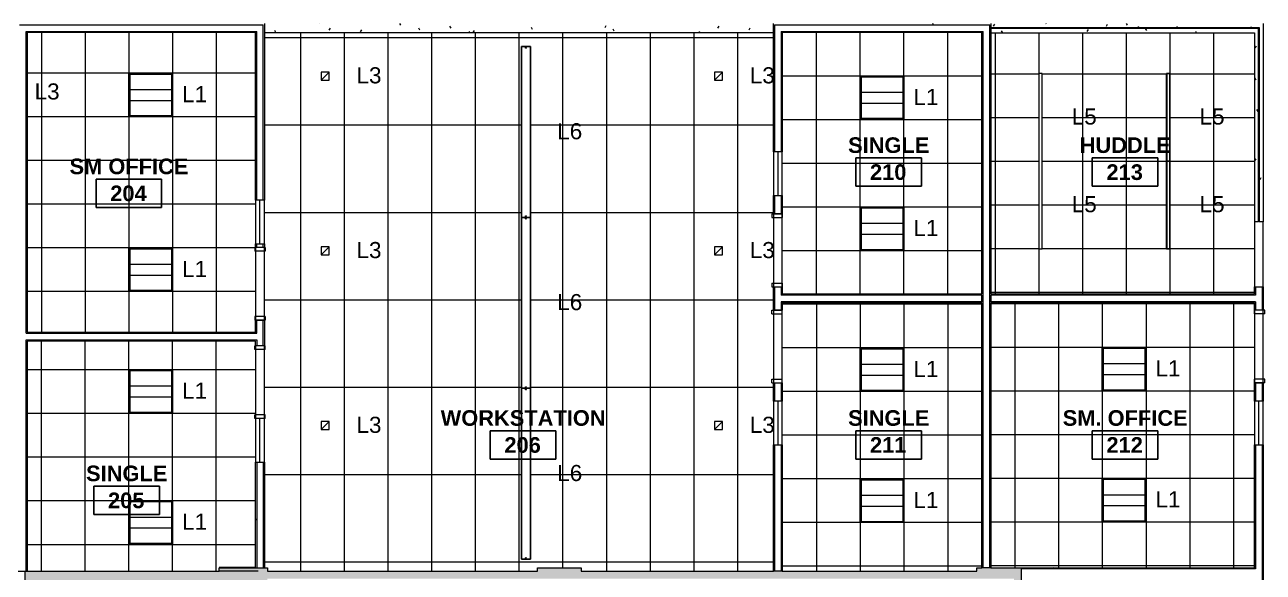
# Model space of a CAD drawing. Header units: inches. Extents: x 389 to 3083, y 11893 to 13691.
# Drawn here: x 1826 to 2506, y 13000 to 13300 of the extents above; entities that cross this region are included whole.
import ezdxf

# ---------------------------------------------------------------- set-up
doc = ezdxf.new("R2010")
doc.units = ezdxf.units.IN
doc.header["$MEASUREMENT"] = 0
for name, color, linetype, lineweight in [('X2$0$A-AREA-IDEN', 2, 'Continuous', 9), ('X2$0$A-CLNG', 13, 'Continuous', 13), ('X2$0$A-CLNG-PATT', 13, 'Continuous', 13), ('X2$0$A-DETL-GENF', 92, 'Continuous', 9), ('X2$0$A-DOOR', 31, 'Continuous', 13), ('X2$0$A-DOOR-FRAM', 31, 'Continuous', 20), ('X2$0$A-GLAZ', 151, 'Continuous', 13), ('X2$0$A-WALL', 113, 'Continuous', 13), ('X2$0$A-WALL-PATT', 111, 'Continuous', 13), ('X2$0$E-LITE-EQPM', 33, 'Continuous', 9), ('X2$0$E-LITE-EQPM-IDEN', 33, 'Continuous', 9), ('X2$0$I-WALL', 2, 'Continuous', 9)]:
    doc.layers.add(name, color=color, linetype=linetype, lineweight=lineweight)
doc.styles.add('X2$0$Arial_3', font='arial.ttf', dxfattribs={"height": 8.851796})
doc.styles.add('X2$0$Swis721 Lt BT_B', font='', dxfattribs={"height": 8.583975})
doc.styles.get('X2$0$Swis721 Lt BT_B').set_extended_font_data('Swis721 Lt BT', bold=True)
pattern_1 = [(0, (-24941.6016, 0), (30.72, 7.68), [1.267, -21.773, 1.267, -21.773, -122.88]), (0, (-24941.6016, 0), (30.72, 7.68), [-46.08, 1.267, -44.813, 1.267, -21.773, -53.76]), (0, (-24941.6016, 0), (30.72, 7.68), [-115.2, 1.267, -14.093, 1.267, -37.133]), (120, (-24930.0816, 3.84), (-22.0110751, 22.7643004), [1.267, -21.773, 1.267, -21.773, -122.88]), (120, (-24930.0816, 3.84), (-22.0110751, 22.7643004), [-46.08, 1.267, -44.813, 1.267, -21.773, -53.76]), (120, (-24930.0816, 3.84), (-22.0110751, 22.7643004), [-115.2, 1.267, -14.093, 1.267, -37.133]), (240, (-24926.2416, 19.2), (-8.7089249, -30.4443004), [1.267, -21.773, 1.267, -21.773, -122.88]), (240, (-24926.2416, 19.2), (-8.7089249, -30.4443004), [-46.08, 1.267, -44.813, 1.267, -21.773, -53.76]), (240, (-24926.2416, 19.2), (-8.7089249, -30.4443004), [-115.2, 1.267, -14.093, 1.267, -37.133])]

# ---------------------------------------------------------------- blocks, each defined once
blk = doc.blocks.new('X2$0$Single Flush - OTJ_SOLIDFLUSH_ALUM-5257424-FIRST FLOOR')
at = {"layer": 'X2$0$A-DOOR-FRAM'}
for p, q in [((-20, 2.875), (-20, -2.875)), ((-20, 2.875), (-18, 2.875)), ((-18, 2.875), (-18, -2.875)), ((18.000004, 2.875), (18.000004, -2.875)), ((18.000004, 2.875), (20.000004, 2.875)), ((20.000004, 2.875), (20.000004, -2.875)), ((-20, -2.875), (-18, -2.875)), ((18.000004, -2.875), (20.000004, -2.875))]:
    blk.add_line(p, q, dxfattribs=at)
blk = doc.blocks.new('X2$0$Single Flush - OTJ_SOLIDFLUSH_ALUM-5257425-FIRST FLOOR')
at = {"layer": 'X2$0$A-DOOR-FRAM'}
for p, q in [((-20, -2.875), (-20, 2.875)), ((-20, 2.875), (-18, 2.875)), ((-18, -2.875), (-18, 2.875)), ((18.000004, -2.875), (18.000004, 2.875)), ((18.000004, 2.875), (20.000004, 2.875)), ((20.000004, -2.875), (20.000004, 2.875)), ((-20, -2.875), (-18, -2.875)), ((18.000004, -2.875), (20.000004, -2.875))]:
    blk.add_line(p, q, dxfattribs=at)
blk = doc.blocks.new('X2$0$Single Flush - OTJ_SOLIDFLUSH_ALUM-4900816-FIRST FLOOR')
at = {"layer": 'X2$0$A-DOOR-FRAM'}
for p, q in [((-20, -3.3125), (-20, 2.4375)), ((-20, 2.4375), (-18, 2.4375)), ((-18, -3.3125), (-18, 2.4375)), ((18.000004, -3.3125), (18.000004, 2.4375)), ((18.000004, 2.4375), (20.000004, 2.4375)), ((20.000004, -3.3125), (20.000004, 2.4375)), ((-20, -3.3125), (-18, -3.3125)), ((18.000004, -3.3125), (20.000004, -3.3125))]:
    blk.add_line(p, q, dxfattribs=at)
blk = doc.blocks.new('X2$0$Single Flush - OTJ_SOLIDFLUSH_ALUM-4900275-FIRST FLOOR')
at = {"layer": 'X2$0$A-DOOR-FRAM'}
for p, q in [((-20, 3.3125), (-20, -2.4375)), ((-20, 3.3125), (-18, 3.3125)), ((-18, 3.3125), (-18, -2.4375)), ((18.000004, 3.3125), (18.000004, -2.4375)), ((18.000004, 3.3125), (20.000004, 3.3125)), ((20.000004, 3.3125), (20.000004, -2.4375)), ((-20, -2.4375), (-18, -2.4375)), ((18.000004, -2.4375), (20.000004, -2.4375))]:
    blk.add_line(p, q, dxfattribs=at)
blk = doc.blocks.new('X2$0$Frameless opening with glazing - 24_ x 96_-4900874-FIRST FLOOR')
at = {"layer": 'X2$0$A-GLAZ'}
blk.add_line((-13.5, 0.0625), (10.5, 0.0625), dxfattribs=at)
blk = doc.blocks.new('X2$0$Lighting-Recessed-Axis-Sculpt - SCR-B4-300-80-35-F-4-4930933-FIRST FLOOR')
at = {"layer": 'X2$0$A-DETL-GENF'}
for p, q in [((-24.085, -0.875), (-24.085, 0.875)), ((-24.085, 0.875), (24.085, 0.875)), ((24.085, 0.875), (-24.085, 0.875)), ((-24.085, 0.875), (-24.085, -0.875)), ((24.085, 0.875), (24.085, -0.875)), ((24.085, -0.875), (24.085, 0.875)), ((24.085, -0.875), (-24.085, -0.875)), ((-24.085, -0.875), (24.085, -0.875))]:
    blk.add_line(p, q, dxfattribs=at)
blk = doc.blocks.new('X2$0$L-Ceiling Light - Linear Box - 2_x2_-4960925-FIRST FLOOR')
at = {"layer": 'X2$0$E-LITE-EQPM'}
for p, q in [((-12, -12), (-12, 12)), ((-12, 12), (12, 12)), ((-12, -12), (-12, 12)), ((-12, 12), (12, 12)), ((-11.5, -11.5), (-11.5, 11.5)), ((-11.5, 11.5), (11.5, 11.5)), ((11.5, 11.5), (-11.5, 11.5)), ((-11.5, 11.5), (-11.5, -11.5)), ((11.5, 11.5), (11.5, -11.5)), ((11.5, -11.5), (11.5, 11.5)), ((12, 12), (12, -12)), ((12, 12), (12, -12)), ((-12, 3), (12, 3)), ((-12, -3), (12, -3)), ((12, -12), (-12, -12)), ((12, -12), (-12, -12)), ((11.5, -11.5), (-11.5, -11.5)), ((-11.5, -11.5), (11.5, -11.5))]:
    blk.add_line(p, q, dxfattribs=at)
blk = doc.blocks.new('X2$0$Lighting-Pendant-Axis-Beam6-Flush-Direct-Acrylic - Lighting-Pendant-Axis-Beam6-Flush-Direct-Acrylic  8_ LENGTH-5206772-FIRST FLOOR')
at = {"layer": 'X2$0$A-DETL-GENF'}
for p, q in [((46.9375, 2.515625), (-46.9375, 2.515625)), ((-46.9375, 2.515625), (-46.9375, -2.515625)), ((-46.9375, 2.515625), (46.9375, 2.515625)), ((-46.9375, -2.515625), (-46.9375, 2.515625)), ((46.9375, -2.515625), (46.9375, 2.515625)), ((46.9375, 2.515625), (46.9375, -2.515625)), ((-46.9375, -2.515625), (46.9375, -2.515625)), ((46.9375, -2.515625), (-46.9375, -2.515625))]:
    blk.add_line(p, q, dxfattribs=at)
for centre in [(-46.3125, 0), (46.3125, 0)]:
    blk.add_circle(centre, 0.25, dxfattribs=at)
blk = doc.blocks.new('X2$0$L-Recessed Square Downlight - 4_-4552743-FIRST FLOOR')
at = {"layer": 'X2$0$E-LITE-EQPM'}
for p, q in [((-2.1875, -2.1875), (-2.1875, 2.1875)), ((-2.1875, 2.1875), (2.1875, 2.1875)), ((-2.1875, 2.1875), (2.1875, -2.1875)), ((2.1875, 2.1875), (2.1875, -2.1875)), ((2.1875, -2.1875), (-2.1875, -2.1875))]:
    blk.add_line(p, q, dxfattribs=at)
blk = doc.blocks.new('X2$0$Room Tag - Room Name and Number-3379422-FIRST FLOOR')
at = {"layer": 'X2$0$A-AREA-IDEN'}
for p, q in [((-0.1881, -0.1636), (-0.1881, -0.0018)), ((-0.1881, -0.0018), (0.1869, -0.0018)), ((0.1869, -0.0018), (-0.1881, -0.0018)), ((-0.1881, -0.0018), (-0.1881, -0.1636)), ((0.1869, -0.0018), (0.1869, -0.1636)), ((0.1869, -0.1636), (0.1869, -0.0018)), ((0.1869, -0.1636), (-0.1881, -0.1636)), ((-0.1881, -0.1636), (0.1869, -0.1636))]:
    blk.add_line(p, q, dxfattribs=at)

msp = doc.modelspace()

# ---------------------------------------------------------------- hatches: boundary and pattern name
at = {"layer": 'X2$0$A-CLNG-PATT'}
h = msp.add_hatch(dxfattribs=at)
h.set_pattern_fill('FP2_1', color=256, style=0, pattern_type=2)
h.set_pattern_definition(pattern_1)
h.paths.add_polyline_path([(1957.21, 13296.11), (2236.74, 13296.11), (2236.74, 13300.99), (1957.21, 13300.99), (1957.21, 13300.36)], flags=0)
h = msp.add_hatch(dxfattribs=at)
h.set_pattern_fill('FP2_1', color=256, style=0, pattern_type=2)
h.set_pattern_definition(pattern_1)
h.paths.add_polyline_path([(2505.71, 13192.05), (2505.72, 13192.05), (2505.72, 13300.99), (2356.11, 13300.99), (2356.11, 13298.8), (2503.53, 13298.8), (2503.53, 13192.05)], flags=0)
h.paths.add_polyline_path([(2500.84, 13192.05), (2503.03, 13192.05), (2503.03, 13298.3), (2356.11, 13298.3), (2356.11, 13295.86), (2500.84, 13295.86), (2500.84, 13192.48)], flags=0)
at = {"layer": 'X2$0$A-WALL-PATT'}
h = msp.add_hatch(dxfattribs=at)
h.set_pattern_fill('FP2_1', color=256, style=0, pattern_type=2)
h.set_pattern_definition(pattern_1)
h.paths.add_polyline_path([(1957.21, 13131.48), (1957.21, 13138.04), (1956.58, 13138.04), (1956.58, 13131.48)], flags=0)
h.paths.add_polyline_path([(1957.21, 13178.04), (1957.21, 13180.04), (1956.58, 13180.04), (1956.58, 13178.04)], flags=0)
h.paths.add_polyline_path([(1956.58, 13204.04), (1957.21, 13204.04), (1957.21, 13300.99), (1956.58, 13300.99), (1956.58, 13266.38)], flags=0)
h = msp.add_hatch(dxfattribs=at)
h.set_pattern_fill('FP2_1', color=256, style=0, pattern_type=2)
h.set_pattern_definition(pattern_1)
h.paths.add_polyline_path([(2264.78, 13300.36), (2356.11, 13300.38), (2356.11, 13300.99), (2236.74, 13300.99), (2236.74, 13300.36), (2241.61, 13300.36)], flags=0)
h = msp.add_hatch(dxfattribs=at)
h.set_pattern_fill('FP2_1', color=256, style=0, pattern_type=2)
h.set_pattern_definition(pattern_1)
h.paths.add_polyline_path([(2236.74, 13000.11), (2237.36, 13000.13), (2237.36, 13069.61), (2236.74, 13069.61), (2236.74, 13000.14)], flags=0)
h.paths.add_polyline_path([(2237.36, 13093.61), (2237.36, 13103.61), (2236.74, 13103.61), (2236.74, 13093.61)], flags=0)
h.paths.add_polyline_path([(2236.74, 13143.61), (2237.36, 13143.61), (2237.36, 13156.48), (2236.74, 13156.48), (2236.74, 13147.61)], flags=0)
h.paths.add_polyline_path([(2236.74, 13196.48), (2237.36, 13196.48), (2237.36, 13206.48), (2236.74, 13206.48)], flags=0)
h.paths.add_polyline_path([(2236.74, 13230.48), (2237.36, 13230.48), (2237.36, 13300.36), (2236.74, 13300.36), (2236.74, 13266.38)], flags=0)
h = msp.add_hatch(dxfattribs=at)
h.set_pattern_fill('FP2_1', color=256, style=0, pattern_type=2)
h.set_pattern_definition(pattern_1)
h.paths.add_polyline_path([(2355.49, 13002.11), (2356.11, 13002.11), (2356.11, 13298.3), (2355.49, 13298.3), (2355.49, 13030.43)], flags=0)
h.paths.add_polyline_path([(2356.11, 13298.8), (2356.11, 13300.36), (2355.49, 13300.36), (2355.49, 13298.8)], flags=0)
h = msp.add_hatch(dxfattribs=at)
h.set_pattern_fill('FP2_1', color=256, style=0, pattern_type=2)
h.set_pattern_definition(pattern_1)
h.paths.add_polyline_path([(1826.25, 13000.11), (1826.88, 13000.11), (1826.88, 13127.23), (1826.25, 13127.23), (1826.25, 13000.94)], flags=0)
h.paths.add_polyline_path([(1826.47, 13130.86), (1826.88, 13130.86), (1826.88, 13296.74), (1826.25, 13296.74), (1826.25, 13130.86)], flags=0)
h = msp.add_hatch(dxfattribs=at)
h.set_pattern_fill('FP2_1', color=256, style=0, pattern_type=2)
h.set_pattern_definition(pattern_1)
h.paths.add_polyline_path([(1952.33, 13296.11), (1952.33, 13296.74), (1826.88, 13296.74), (1826.88, 13296.11), (1917.14, 13296.11)], flags=0)
h = msp.add_hatch(dxfattribs=at)
h.set_pattern_fill('FP2_1', color=256, style=0, pattern_type=2)
h.set_pattern_definition(pattern_1)
h.paths.add_polyline_path([(2351.86, 13296.11), (2351.86, 13296.74), (2240.99, 13296.74), (2240.99, 13296.11), (2351.69, 13296.11)], flags=0)
h = msp.add_hatch(dxfattribs=at)
h.set_pattern_fill('FP2_1', color=256, style=0, pattern_type=2)
h.set_pattern_definition(pattern_1)
h.paths.add_polyline_path([(2240.99, 13000.11), (2241.61, 13000.11), (2241.61, 13069.61), (2240.99, 13069.61), (2240.99, 13000.14)], flags=0)
h.paths.add_polyline_path([(2240.99, 13093.61), (2241.61, 13093.61), (2241.61, 13103.61), (2240.99, 13103.61)], flags=0)
h.paths.add_polyline_path([(2240.99, 13143.61), (2241.61, 13143.61), (2241.61, 13148.23), (2240.99, 13148.23), (2240.99, 13147.61)], flags=0)
h.paths.add_polyline_path([(2240.99, 13151.86), (2241.61, 13151.86), (2241.61, 13156.48), (2240.99, 13156.48), (2240.99, 13151.88)], flags=0)
h.paths.add_polyline_path([(2240.99, 13196.48), (2241.61, 13196.48), (2241.61, 13206.48), (2240.99, 13206.48)], flags=0)
h.paths.add_polyline_path([(2241.61, 13230.48), (2241.61, 13296.11), (2240.99, 13296.11), (2240.99, 13230.48)], flags=0)
h = msp.add_hatch(dxfattribs=at)
h.set_pattern_fill('FP2_1', color=256, style=0, pattern_type=2)
h.set_pattern_definition(pattern_1)
h.paths.add_polyline_path([(2351.24, 13002.11), (2351.86, 13002.11), (2351.86, 13296.11), (2351.24, 13296.11), (2351.24, 13004.4)], flags=0)
h = msp.add_hatch(dxfattribs=at)
h.set_pattern_fill('FP2_1', color=256, style=0, pattern_type=2)
h.set_pattern_definition(pattern_1)
h.paths.add_polyline_path([(2500.84, 12799.26), (2501.47, 12799.26), (2501.47, 12819.74), (2500.84, 12819.74)], flags=0)
h.paths.add_polyline_path([(2500.84, 12843.74), (2501.47, 12843.74), (2501.47, 12853.74), (2500.84, 12853.74), (2500.84, 12853.47)], flags=0)
h.paths.add_polyline_path([(2500.84, 12893.74), (2501.47, 12893.74), (2501.47, 12901.01), (2500.84, 12901.01), (2500.84, 12900.39)], flags=0)
h.paths.add_polyline_path([(2500.84, 12904.64), (2501.47, 12904.64), (2501.47, 12906.62), (2500.84, 12906.62), (2500.84, 12905.26)], flags=0)
h.paths.add_polyline_path([(2501.47, 12946.62), (2501.47, 12997.86), (2500.84, 12997.86), (2500.84, 12946.62)], flags=0)
h.paths.add_polyline_path([(2501.47, 13001.49), (2501.47, 13069.61), (2500.84, 13069.61), (2500.84, 13001.49), (2501.21, 13001.49)], flags=0)
h.paths.add_polyline_path([(2501.47, 13093.61), (2501.47, 13103.61), (2500.84, 13103.61), (2500.84, 13093.61)], flags=0)
h.paths.add_polyline_path([(2500.84, 13143.61), (2501.47, 13143.61), (2501.47, 13148.23), (2500.84, 13148.23), (2500.84, 13146.81)], flags=0)
h.paths.add_polyline_path([(2501.47, 13151.86), (2501.47, 13156.48), (2500.84, 13156.48), (2500.84, 13151.86)], flags=0)
h = msp.add_hatch(dxfattribs=at)
h.set_pattern_fill('FP2_1', color=256, style=0, pattern_type=2)
h.set_pattern_definition(pattern_1)
h.paths.add_polyline_path([(2505.09, 12799.26), (2505.72, 12799.26), (2505.72, 12819.74), (2505.09, 12819.74)], flags=0)
h.paths.add_polyline_path([(2505.72, 12843.74), (2505.72, 12853.74), (2505.09, 12853.74), (2505.09, 12843.74)], flags=0)
h.paths.add_polyline_path([(2505.09, 12893.74), (2505.72, 12893.74), (2505.72, 12906.62), (2505.09, 12906.62), (2505.09, 12900.39)], flags=0)
h.paths.add_polyline_path([(2505.72, 12946.62), (2505.72, 13069.61), (2505.09, 13069.61), (2505.09, 12946.62)], flags=0)
h.paths.add_polyline_path([(2505.72, 13093.61), (2505.72, 13103.61), (2505.09, 13103.61), (2505.09, 13093.61)], flags=0)
h.paths.add_polyline_path([(2505.72, 13143.61), (2505.72, 13156.48), (2505.09, 13156.48), (2505.09, 13143.61)], flags=0)
h = msp.add_hatch(dxfattribs=at)
h.set_pattern_fill('FP2_1', color=256, style=0, pattern_type=2)
h.set_pattern_definition(pattern_1)
h.paths.add_polyline_path([(2382.49, 13151.86), (2500.84, 13151.86), (2500.84, 13152.48), (2356.11, 13152.48), (2356.13, 13151.86)], flags=0)
h.paths.add_polyline_path([(2264.78, 13151.86), (2351.24, 13151.86), (2351.24, 13152.48), (2241.61, 13152.48), (2241.61, 13151.86)], flags=0)
h = msp.add_hatch(dxfattribs=at)
h.set_pattern_fill('FP2_1', color=256, style=0, pattern_type=2)
h.set_pattern_definition(pattern_1)
h.paths.add_polyline_path([(2356.11, 13147.61), (2356.13, 13147.61), (2500.84, 13147.61), (2500.84, 13148.23), (2356.11, 13148.23)], flags=0)
h.paths.add_polyline_path([(2351.23, 13147.61), (2351.24, 13147.61), (2351.23, 13148.23), (2241.61, 13148.23), (2241.61, 13147.61), (2348.39, 13147.61)], flags=0)
h = msp.add_hatch(dxfattribs=at)
h.set_pattern_fill('FP2_1', color=256, style=0, pattern_type=2)
h.set_pattern_definition(pattern_1)
h.paths.add_polyline_path([(1952.33, 13130.86), (1952.96, 13130.86), (1952.96, 13131.48), (1826.88, 13131.48), (1826.88, 13130.86), (1932.33, 13130.86)], flags=0)
h.paths.add_polyline_path([(1956.58, 13130.86), (1957.21, 13130.86), (1957.21, 13131.48), (1956.58, 13131.48)], flags=0)
h = msp.add_hatch(dxfattribs=at)
h.set_pattern_fill('FP2_1', color=256, style=0, pattern_type=2)
h.set_pattern_definition(pattern_1)
h.paths.add_polyline_path([(1826.88, 13126.61), (1952.96, 13126.61), (1952.96, 13127.23), (1826.88, 13127.23)], flags=0)
h = msp.add_hatch(dxfattribs=at)
h.set_pattern_fill('FP2_1', color=256, style=0, pattern_type=2)
h.set_pattern_definition(pattern_1)
h.paths.add_polyline_path([(1952.96, 13002.11), (1952.96, 13060.04), (1952.33, 13060.04), (1952.33, 13002.11)], flags=0)
h.paths.add_polyline_path([(1952.33, 13124.04), (1952.96, 13124.04), (1952.96, 13126.61), (1952.33, 13126.61), (1952.33, 13126.5)], flags=0)
for points in [[(1826.25, 12986.11), (1838.75, 12986.11), (1838.75, 13000.11), (1825.63, 13000.11), (1825.63, 12986.11)], [(1953.83, 12986.11), (1953.83, 13000.11), (1838.75, 13000.11), (1838.75, 12986.11), (1952.33, 12986.11)], [(1952.33, 13000.11), (1953.83, 13000.11), (1953.83, 13002.11), (1932.33, 13002.11), (1932.33, 13000.11), (1939.83, 13000.11)], [(1953.83, 12815.84), (1958.83, 12815.84), (1958.83, 13002.11), (1953.83, 13002.11), (1953.83, 12878.23)], [(1958.83, 12996.11), (2107.08, 12996.11), (2107.08, 13000.11), (1958.83, 13000.11)], [(2115.32, 12996.11), (2131.12, 12996.11), (2131.12, 13002.11), (2107.08, 13002.11), (2107.08, 12996.11), (2108.32, 12996.11)], [(2132.32, 12996.11), (2348.39, 12996.11), (2348.39, 13000.11), (2131.12, 13000.11), (2131.12, 12996.11)], [(2364.7, 12996.11), (2368.87, 12996.11), (2368.87, 13002.11), (2348.39, 13002.11), (2348.39, 12996.11), (2356.11, 12996.11)], [(2368.87, 12981.26), (2372.87, 12981.26), (2372.87, 13002.11), (2368.87, 13002.11), (2368.87, 12996.11)]]:
    msp.add_hatch(color=256, dxfattribs=at).paths.add_polyline_path(points, flags=0)
h = msp.add_hatch(dxfattribs=at)
h.set_pattern_fill('FP2_1', color=256, style=0, pattern_type=2)
h.set_pattern_definition(pattern_1)
h.paths.add_polyline_path([(2372.87, 13001.49), (2500.84, 13001.49), (2500.84, 13002.11), (2372.87, 13002.11)], flags=0)

# ---------------------------------------------------------------- linework, layer by layer
at = {"layer": 'X2$0$A-CLNG'}
for p, q in [((2505.72, 13300.99), (2505.72, 13192.05)), ((1957.21, 13296.11), (2236.74, 13296.11)), ((2356.11, 13295.86), (2500.84, 13295.86)), ((2500.84, 13295.86), (2500.84, 13192.05)), ((2384.24, 13273.64), (2382.49, 13273.64)), ((2382.49, 13273.64), (2382.49, 13177.3)), ((2384.24, 13177.3), (2384.24, 13273.64)), ((2454.44, 13273.64), (2452.69, 13273.64)), ((2452.69, 13273.64), (2452.69, 13177.3)), ((2454.44, 13177.3), (2454.44, 13273.64)), ((2382.49, 13177.3), (2384.24, 13177.3)), ((2452.69, 13177.3), (2454.44, 13177.3)), ((1952.33, 13002.14), (1932.33, 13002.14))]:
    msp.add_line(p, q, dxfattribs=at)
at = {"layer": 'X2$0$A-CLNG-PATT'}
for p, q in [((1834.77, 13296.11), (1834.77, 13131.48)), ((1858.77, 13296.11), (1858.77, 13131.48)), ((1882.77, 13296.11), (1882.77, 13131.48)), ((1906.77, 13296.11), (1906.77, 13131.48)), ((1930.77, 13296.11), (1930.77, 13131.48)), ((2236.74, 13293.13), (1957.21, 13293.13)), ((1976.97, 13296.11), (1976.97, 13000.11)), ((2000.97, 13296.11), (2000.97, 13000.11)), ((2024.97, 13296.11), (2024.97, 13000.11)), ((2048.97, 13296.11), (2048.97, 13000.11)), ((2072.97, 13296.11), (2072.97, 13000.11)), ((2096.97, 13296.11), (2096.97, 13000.11)), ((2120.97, 13296.11), (2120.97, 13002.11)), ((2144.97, 13296.11), (2144.97, 13000.11)), ((2168.97, 13296.11), (2168.97, 13000.12)), ((2192.97, 13296.11), (2192.97, 13000.13)), ((2216.97, 13296.11), (2216.97, 13000.14)), ((2260.42, 13152.48), (2260.42, 13296.11)), ((2284.42, 13152.48), (2284.42, 13296.11)), ((2308.42, 13152.48), (2308.42, 13296.11)), ((2332.42, 13152.48), (2332.42, 13296.11)), ((2358.44, 13295.86), (2358.44, 13152.48)), ((2382.44, 13295.86), (2382.44, 13152.48)), ((2406.44, 13295.86), (2406.44, 13152.48)), ((2430.44, 13295.86), (2430.44, 13152.48)), ((2454.44, 13295.86), (2454.44, 13273.64)), ((2478.44, 13295.86), (2478.44, 13152.48)), ((1952.33, 13273.8), (1826.88, 13273.8)), ((2241.61, 13272.3), (2351.24, 13272.3)), ((2356.11, 13273.39), (2382.49, 13273.39)), ((2384.24, 13273.39), (2452.69, 13273.39)), ((2454.44, 13273.39), (2500.84, 13273.39)), ((1952.33, 13249.8), (1826.88, 13249.8)), ((2356.12, 13249.39), (2382.49, 13249.39)), ((2384.24, 13249.39), (2452.69, 13249.39)), ((2454.44, 13249.39), (2500.84, 13249.39)), ((2098.3, 13245.13), (1957.21, 13245.13)), ((2236.74, 13245.13), (2103.33, 13245.13)), ((2241.61, 13248.3), (2351.24, 13248.3)), ((1952.33, 13225.8), (1826.88, 13225.8)), ((2241.61, 13224.3), (2351.24, 13224.3)), ((2356.12, 13225.39), (2382.49, 13225.39)), ((2384.24, 13225.39), (2452.69, 13225.39)), ((2454.44, 13225.39), (2500.84, 13225.39)), ((1952.33, 13201.8), (1826.88, 13201.8)), ((2098.3, 13197.13), (1957.21, 13197.13)), ((2236.74, 13197.13), (2103.33, 13197.13)), ((2241.61, 13200.3), (2351.24, 13200.3)), ((2356.12, 13201.39), (2382.49, 13201.39)), ((2384.24, 13201.39), (2452.69, 13201.39)), ((2454.44, 13201.39), (2500.84, 13201.39)), ((1952.33, 13177.8), (1826.88, 13177.8)), ((2241.61, 13176.3), (2351.24, 13176.3)), ((2356.13, 13177.39), (2382.49, 13177.39)), ((2384.24, 13177.39), (2452.69, 13177.39)), ((2454.44, 13177.39), (2500.84, 13177.39)), ((2454.44, 13177.3), (2454.44, 13152.48)), ((1952.33, 13153.8), (1826.88, 13153.8)), ((2098.3, 13149.13), (1957.21, 13149.13)), ((2236.74, 13149.13), (2103.33, 13149.13)), ((2260.42, 13147.61), (2260.42, 13000.11)), ((2284.42, 13147.61), (2284.42, 13000.11)), ((2308.42, 13147.61), (2308.42, 13000.11)), ((2332.42, 13147.61), (2332.42, 13000.11)), ((2356.13, 13153.39), (2500.84, 13153.39)), ((2369.35, 13147.61), (2369.35, 13002.11)), ((2393.35, 13147.61), (2393.35, 13002.11)), ((2417.35, 13147.61), (2417.35, 13002.11)), ((2441.35, 13147.61), (2441.35, 13002.11)), ((2465.35, 13147.61), (2465.35, 13002.11)), ((2489.35, 13147.61), (2489.35, 13002.11)), ((2351.23, 13146.87), (2241.61, 13146.87)), ((2356.11, 13147.22), (2500.84, 13147.22)), ((1834.77, 13000.11), (1834.77, 13126.61)), ((1858.77, 13000.11), (1858.77, 13126.61)), ((1882.77, 13000.11), (1882.77, 13126.61)), ((1906.77, 13000.11), (1906.77, 13126.61)), ((1930.77, 13000.11), (1930.77, 13126.61)), ((2351.23, 13122.87), (2241.61, 13122.87)), ((2356.11, 13123.22), (2500.84, 13123.22)), ((1826.88, 13110.93), (1952.33, 13110.93)), ((2098.3, 13101.13), (1957.21, 13101.13)), ((2236.74, 13101.13), (2103.33, 13101.13)), ((2351.23, 13098.87), (2241.61, 13098.87)), ((2356.11, 13099.22), (2500.84, 13099.22)), ((1826.88, 13086.93), (1952.33, 13086.93)), ((2351.24, 13074.87), (2241.61, 13074.87)), ((2356.11, 13075.22), (2500.84, 13075.22)), ((1826.88, 13062.93), (1952.33, 13062.93)), ((2098.3, 13053.13), (1957.21, 13053.13)), ((2236.74, 13053.13), (2103.33, 13053.13)), ((2351.24, 13050.87), (2241.61, 13050.87)), ((2356.11, 13051.22), (2500.84, 13051.22)), ((1826.88, 13038.93), (1952.33, 13038.93)), ((2351.24, 13026.87), (2241.61, 13026.87)), ((2356.11, 13027.22), (2500.84, 13027.22)), ((1826.88, 13014.93), (1952.33, 13014.93)), ((2236.74, 13005.13), (1957.21, 13005.13)), ((2351.24, 13002.87), (2241.61, 13002.87)), ((2356.11, 13003.22), (2500.84, 13003.22))]:
    msp.add_line(p, q, dxfattribs=at)
at = {"layer": 'X2$0$A-WALL'}
for p, q in [((1822.63, 13300.36), (1956.58, 13300.36)), ((1956.58, 13204.04), (1956.58, 13300.36)), ((2237.36, 13300.36), (2355.49, 13300.36)), ((2237.36, 13300.36), (2237.36, 13230.48)), ((2355.49, 13002.11), (2355.49, 13300.36)), ((2356.11, 13298.8), (2355.49, 13298.8)), ((2356.11, 13298.3), (2355.49, 13298.3)), ((1826.25, 13296.74), (1952.96, 13296.74)), ((1826.25, 13130.86), (1826.25, 13296.74)), ((1952.96, 13204.04), (1952.96, 13296.74)), ((2240.99, 13296.74), (2351.86, 13296.74)), ((2240.99, 13296.74), (2240.99, 13230.48)), ((2351.86, 13002.11), (2351.86, 13296.74)), ((2237.36, 13206.48), (2237.36, 13196.48)), ((2240.99, 13206.48), (2240.99, 13196.48)), ((1952.96, 13178.04), (1952.96, 13180.04)), ((1956.58, 13178.04), (1956.58, 13180.04)), ((2237.36, 13156.48), (2237.36, 13143.61)), ((2240.99, 13156.48), (2240.99, 13151.86)), ((2501.47, 13156.48), (2501.47, 13151.86)), ((2505.09, 13156.48), (2505.09, 13143.61)), ((2351.24, 13151.86), (2240.99, 13151.86)), ((2240.99, 13148.23), (2240.99, 13143.61)), ((2351.24, 13148.23), (2240.99, 13148.23)), ((2351.24, 13148.23), (2351.24, 13151.86)), ((2356.11, 13151.86), (2356.11, 13148.23)), ((2501.47, 13151.86), (2356.11, 13151.86)), ((2501.47, 13148.23), (2356.11, 13148.23)), ((2501.47, 13148.23), (2501.47, 13143.61)), ((1952.96, 13130.86), (1952.96, 13138.04)), ((1956.58, 13124.04), (1956.58, 13138.04)), ((1826.25, 13130.86), (1952.96, 13130.86)), ((1826.25, 13000.11), (1826.25, 13127.23)), ((1826.25, 13127.23), (1952.96, 13127.23)), ((1952.96, 13127.23), (1952.96, 13124.04)), ((2237.36, 13103.61), (2237.36, 13093.61)), ((2240.99, 13103.61), (2240.99, 13093.61)), ((2501.47, 13103.61), (2501.47, 13093.61)), ((2505.09, 13103.61), (2505.09, 13093.61)), ((2237.36, 13069.61), (2237.36, 13000.11)), ((2240.99, 13069.61), (2240.99, 13000.11)), ((2501.47, 13069.61), (2501.47, 13001.49)), ((2505.09, 13069.61), (2505.09, 12946.62)), ((1952.96, 13060.04), (1952.96, 13002.11)), ((1956.58, 13060.04), (1956.58, 13002.11)), ((1825.63, 13000.11), (1826.88, 13000.11)), ((1826.88, 13000.11), (1932.33, 13000.11)), ((1953.83, 13002.11), (1957.21, 13002.11)), ((1958.83, 13000.11), (2107.08, 13000.11)), ((2107.08, 13000.11), (2107.08, 13002.11)), ((2107.08, 13002.11), (2131.12, 13002.11)), ((2131.12, 13002.11), (2131.12, 13000.11)), ((2131.12, 13000.11), (2236.74, 13000.11)), ((2241.61, 13000.11), (2236.74, 13000.11)), ((2241.61, 13000.11), (2348.39, 13000.11)), ((2348.39, 13002.11), (2351.24, 13002.11)), ((2348.39, 13000.11), (2348.39, 13002.11)), ((2356.11, 13002.11), (2351.24, 13002.11)), ((2356.11, 13002.11), (2372.87, 13002.11)), ((2372.87, 13002.11), (2372.87, 12977.26)), ((2501.47, 13001.49), (2372.87, 13001.49))]:
    msp.add_line(p, q, dxfattribs=at)
at = {"layer": 'X2$0$I-WALL'}
for p, q in [((1957.21, 13300.99), (1957.21, 13204.04)), ((2236.74, 13230.48), (2236.74, 13300.99)), ((2356.11, 13300.99), (2356.11, 13298.8)), ((2356.11, 13298.8), (2503.53, 13298.8)), ((2356.11, 13298.3), (2356.11, 13152.48)), ((2503.03, 13298.3), (2356.11, 13298.3)), ((2503.03, 13192.48), (2503.03, 13298.3)), ((2503.53, 13298.8), (2503.53, 13192.48)), ((1952.33, 13296.11), (1826.88, 13296.11)), ((1826.88, 13296.11), (1826.88, 13131.48)), ((1952.33, 13204.04), (1952.33, 13296.11)), ((2351.24, 13296.11), (2241.61, 13296.11)), ((2241.61, 13296.11), (2241.61, 13230.48)), ((2351.24, 13152.48), (2351.24, 13296.11)), ((2241.61, 13230.48), (2236.74, 13230.48)), ((2236.74, 13230.48), (2236.74, 13206.48)), ((2241.61, 13206.48), (2241.61, 13230.48)), ((1957.21, 13204.04), (1952.33, 13204.04)), ((1952.33, 13204.04), (1952.33, 13180.04)), ((1957.21, 13180.04), (1957.21, 13204.04)), ((2236.74, 13196.48), (2236.74, 13206.48)), ((2236.74, 13206.48), (2241.61, 13206.48)), ((2241.61, 13206.48), (2241.61, 13196.48)), ((2241.61, 13196.48), (2236.74, 13196.48)), ((2236.74, 13196.48), (2236.74, 13156.48)), ((2241.61, 13156.48), (2241.61, 13196.48)), ((2500.84, 13192.05), (2500.84, 13156.48)), ((2503.03, 13192.05), (2500.84, 13192.05)), ((2503.53, 13192.48), (2503.03, 13192.48)), ((2503.03, 13192.48), (2503.03, 13192.05)), ((2503.53, 13192.05), (2503.53, 13192.48)), ((2505.72, 13192.05), (2503.53, 13192.05)), ((2505.72, 13156.48), (2505.72, 13192.05)), ((1952.33, 13178.04), (1952.33, 13180.04)), ((1952.33, 13180.04), (1957.21, 13180.04)), ((1957.21, 13178.04), (1952.33, 13178.04)), ((1952.33, 13178.04), (1952.33, 13138.04)), ((1957.21, 13180.04), (1957.21, 13178.04)), ((1957.21, 13138.04), (1957.21, 13178.04)), ((2236.74, 13143.61), (2236.74, 13156.48)), ((2236.74, 13156.48), (2241.61, 13156.48)), ((2241.61, 13156.48), (2241.61, 13152.48)), ((2500.84, 13152.48), (2500.84, 13156.48)), ((2500.84, 13156.48), (2505.72, 13156.48)), ((2505.72, 13156.48), (2505.72, 13143.61)), ((2241.61, 13152.48), (2351.24, 13152.48)), ((2241.61, 13147.61), (2241.61, 13143.61)), ((2351.24, 13147.61), (2241.61, 13147.61)), ((2351.24, 13002.11), (2351.24, 13147.61)), ((2356.11, 13152.48), (2500.84, 13152.48)), ((2356.11, 13147.61), (2356.11, 13002.11)), ((2500.84, 13147.61), (2356.11, 13147.61)), ((2500.84, 13143.61), (2500.84, 13147.61)), ((2241.61, 13143.61), (2236.74, 13143.61)), ((2236.74, 13143.61), (2236.74, 13103.61)), ((2241.61, 13103.61), (2241.61, 13143.61)), ((2505.72, 13143.61), (2500.84, 13143.61)), ((2500.84, 13143.61), (2500.84, 13103.61)), ((2505.72, 13103.61), (2505.72, 13143.61)), ((1952.33, 13131.48), (1952.33, 13138.04)), ((1952.33, 13138.04), (1957.21, 13138.04)), ((1957.21, 13138.04), (1957.21, 13124.04)), ((1826.88, 13131.48), (1952.33, 13131.48)), ((1826.88, 13126.61), (1826.88, 13000.11)), ((1952.33, 13126.61), (1826.88, 13126.61)), ((1952.33, 13124.04), (1952.33, 13126.61)), ((1957.21, 13124.04), (1952.33, 13124.04)), ((1952.33, 13124.04), (1952.33, 13060.04)), ((1957.21, 13060.04), (1957.21, 13124.04)), ((2236.74, 13093.61), (2236.74, 13103.61)), ((2236.74, 13103.61), (2241.61, 13103.61)), ((2241.61, 13103.61), (2241.61, 13093.61)), ((2500.84, 13093.61), (2500.84, 13103.61)), ((2500.84, 13103.61), (2505.72, 13103.61)), ((2505.72, 13103.61), (2505.72, 13093.61)), ((2241.61, 13093.61), (2236.74, 13093.61)), ((2236.74, 13093.61), (2236.74, 13069.61)), ((2241.61, 13069.61), (2241.61, 13093.61)), ((2505.72, 13093.61), (2500.84, 13093.61)), ((2500.84, 13093.61), (2500.84, 13069.61)), ((2505.72, 13069.61), (2505.72, 13093.61)), ((1957.21, 13084.04), (1952.33, 13084.04)), ((2236.74, 13000.11), (2236.74, 13069.61)), ((2236.74, 13069.61), (2241.61, 13069.61)), ((2241.61, 13069.61), (2241.61, 13000.11)), ((2500.84, 13002.11), (2500.84, 13069.61)), ((2500.84, 13069.61), (2505.72, 13069.61)), ((2505.72, 13069.61), (2505.72, 12946.62)), ((1952.33, 13002.11), (1952.33, 13060.04)), ((1952.33, 13060.04), (1957.21, 13060.04)), ((1957.21, 13060.04), (1957.21, 13002.11)), ((1822, 13000.11), (1825.63, 13000.11)), ((1825.63, 13000.11), (1825.63, 12986.13)), ((1932.33, 13000.11), (1932.33, 13002.11)), ((1932.33, 13002.11), (1953.83, 13002.11)), ((1953.83, 13000.11), (1932.33, 13000.11)), ((1957.21, 13002.11), (1958.83, 13002.11)), ((1958.83, 13002.11), (1958.83, 13000.11)), ((2372.87, 13002.11), (2500.84, 13002.11))]:
    msp.add_line(p, q, dxfattribs=at)

# ---------------------------------------------------------------- block references
at = {"layer": 'X2$0$A-AREA-IDEN', "xscale": 95.99999999999994, "yscale": 95.99999999999994, "zscale": 95.99999999999994}
for p in [(2300.03, 13227.39), (2429.89, 13227.39), (1882.77, 13215.72), (2099.25, 13077.51), (2300.03, 13077.51), (2429.89, 13077.51), (1881.55, 13047.07)]:
    msp.add_blockref('X2$0$Room Tag - Room Name and Number-3379422-FIRST FLOOR', p, dxfattribs=at)
at = {"layer": 'X2$0$A-DOOR'}
for name, p, rotation in [('X2$0$Single Flush - OTJ_SOLIDFLUSH_ALUM-4900816-FIRST FLOOR', (2239.17, 13176.48), 269.9999999999999), ('X2$0$Single Flush - OTJ_SOLIDFLUSH_ALUM-5257424-FIRST FLOOR', (1954.77, 13158.04), 269.9999999999999), ('X2$0$Single Flush - OTJ_SOLIDFLUSH_ALUM-4900275-FIRST FLOOR', (2239.17, 13123.61), 89.99999999999993), ('X2$0$Single Flush - OTJ_SOLIDFLUSH_ALUM-4900816-FIRST FLOOR', (2503.28, 13123.61), 89.99999999999993), ('X2$0$Single Flush - OTJ_SOLIDFLUSH_ALUM-5257425-FIRST FLOOR', (1954.77, 13104.04), 89.9999999999999)]:
    msp.add_blockref(name, p, dxfattribs=dict(at, rotation=rotation))
at = {"layer": 'X2$0$A-GLAZ'}
for p, rotation in [((2239.17, 13216.98), 269.9999999999999), ((1954.77, 13193.54), 89.99999999999991), ((2239.17, 13080.11), 269.9999999999999), ((2503.28, 13083.11), 89.99999999999993), ((1954.77, 13073.54), 89.9999999999999)]:
    msp.add_blockref('X2$0$Frameless opening with glazing - 24_ x 96_-4900874-FIRST FLOOR', p, dxfattribs=dict(at, rotation=rotation))
at = {"layer": 'X2$0$E-LITE-EQPM', "rotation": 269.9999999999766}
for p in [(2100.82, 13241.45), (2100.82, 13147.58), (2100.82, 13053.7)]:
    msp.add_blockref('X2$0$Lighting-Pendant-Axis-Beam6-Flush-Direct-Acrylic - Lighting-Pendant-Axis-Beam6-Flush-Direct-Acrylic  8_ LENGTH-5206772-FIRST FLOOR', p, dxfattribs=at)
at = {"layer": 'X2$0$E-LITE-EQPM'}
for p in [(1894.77, 13261.8), (2296.42, 13260.3), (2296.42, 13188.3), (1894.77, 13165.8), (2296.42, 13110.87), (2429.35, 13111.22), (1894.77, 13098.93), (2296.42, 13038.87), (2429.35, 13039.22), (1894.77, 13026.93)]:
    msp.add_blockref('X2$0$L-Ceiling Light - Linear Box - 2_x2_-4960925-FIRST FLOOR', p, dxfattribs=at)
at = {"layer": 'X2$0$E-LITE-EQPM', "extrusion": (0, 0, -1)}
for name, p, rotation in [('X2$0$L-Recessed Square Downlight - 4_-4552743-FIRST FLOOR', (-1990.57, 13272.17), 180), ('X2$0$L-Recessed Square Downlight - 4_-4552743-FIRST FLOOR', (-2206.57, 13272.17), 180), ('X2$0$Lighting-Recessed-Axis-Sculpt - SCR-B4-300-80-35-F-4-4930933-FIRST FLOOR', (-2453.56, 13249.55), 270), ('X2$0$Lighting-Recessed-Axis-Sculpt - SCR-B4-300-80-35-F-4-4930933-FIRST FLOOR', (-2453.56, 13201.38), 270), ('X2$0$L-Recessed Square Downlight - 4_-4552743-FIRST FLOOR', (-1990.57, 13176.17), 180), ('X2$0$L-Recessed Square Downlight - 4_-4552743-FIRST FLOOR', (-2206.57, 13176.17), 180), ('X2$0$L-Recessed Square Downlight - 4_-4552743-FIRST FLOOR', (-1990.57, 13080.17), 180), ('X2$0$L-Recessed Square Downlight - 4_-4552743-FIRST FLOOR', (-2206.57, 13080.17), 180)]:
    msp.add_blockref(name, p, dxfattribs=dict(at, rotation=rotation))

# ---------------------------------------------------------------- texts
at = {"layer": 'X2$0$A-AREA-IDEN', "char_height": 8.584, "attachment_point": 2, "line_spacing_factor": 0.998538, "style": 'X2$0$Swis721 Lt BT_B'}
for s, insert, width in [('SINGLE', (2300.04, 13238.53), 49.464), ('HUDDLE', (2429.9, 13238.53), 56.592), ('SM OFFICE', (1882.79, 13226.86), 73.872), ('210', (2299.75, 13223.7), 23.004), ('213', (2429.62, 13223.7), 23.004), ('204', (1882.5, 13212.04), 23.004), ('WORKSTATION', (2099.26, 13088.64), 99.144), ('SINGLE', (2300.04, 13088.64), 49.464), ('SM. OFFICE', (2429.9, 13088.64), 77.76), ('206', (2098.98, 13073.82), 23.004), ('211', (2299.75, 13073.82), 23.004), ('212', (2429.62, 13073.82), 23.004), ('SINGLE', (1881.56, 13058.21), 49.464), ('205', (1881.28, 13043.38), 23.004)]:
    msp.add_mtext(s, dxfattribs=dict(at, insert=insert, width=width))
at = {"layer": 'X2$0$E-LITE-EQPM-IDEN', "char_height": 8.852, "width": 16.416, "attachment_point": 2, "line_spacing_factor": 0.938532, "style": 'X2$0$Arial_3'}
for s, insert in [('L3', (2014.6, 13277.02)), ('L3', (2230.6, 13277.02)), ('L3', (1837.84, 13268.16)), ('L1', (1918.8, 13266.65)), ('L1', (2320.46, 13265.15)), ('L5', (2407.39, 13254.4)), ('L5', (2477.6, 13254.4)), ('L6', (2124.85, 13246.3)), ('L5', (2407.39, 13206.23)), ('L5', (2477.6, 13206.23)), ('L1', (2320.46, 13193.15)), ('L3', (2014.6, 13181.02)), ('L3', (2230.6, 13181.02)), ('L1', (1918.8, 13170.65)), ('L6', (2124.85, 13152.43)), ('L1', (2320.46, 13115.72)), ('L1', (2453.38, 13116.07)), ('L1', (1918.8, 13103.78)), ('L3', (2014.6, 13085.02)), ('L3', (2230.6, 13085.02)), ('L6', (2124.85, 13058.55)), ('L1', (2320.46, 13043.72)), ('L1', (2453.38, 13044.07)), ('L1', (1918.8, 13031.78))]:
    msp.add_mtext(s, dxfattribs=dict(at, insert=insert))

doc.saveas('drawing.dxf')
